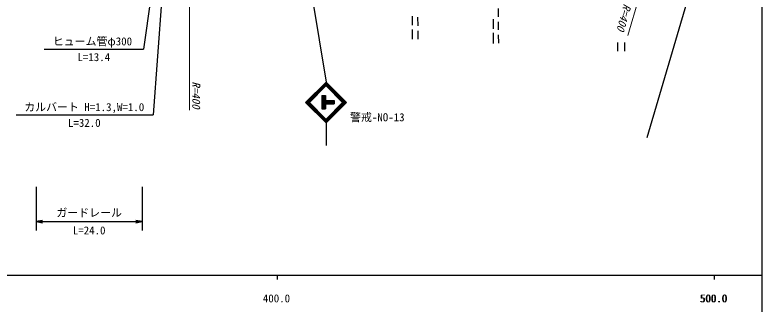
# Model space of a CAD drawing. Units: millimetres, scale not verified. Extents: x 40000 to 680000, y 20000 to 380000.
# Drawn here: x 407975 to 579000, y 198357 to 264577 of the extents above; entities that cross this region are included whole.
import ezdxf
from ezdxf.enums import TextEntityAlignment as Align

# ---------------------------------------------------------------- set-up
doc = ezdxf.new("R2010")
doc.units = ezdxf.units.MM
doc.header["$LTSCALE"] = 1000
for name, color, linetype, lineweight in [('M-BGD', 7, 'Continuous', 25), ('M-BMK-SRVR', 3, 'Continuous', 25), ('M-STR-HTXT', 7, 'Continuous', 13), ('M-STR-STR3', 7, 'Continuous', 25), ('M-STR-STRC', 7, 'Continuous', 25), ('M-TTL-BAND', 7, 'Continuous', 25)]:
    doc.layers.add(name, color=color, linetype=linetype, lineweight=lineweight)
doc.styles.add('ＭＳ ゴシック', font='')
doc.styles.get('ＭＳ ゴシック').set_extended_font_data('MS Gothic')

# ---------------------------------------------------------------- blocks, each defined once
blk = doc.blocks.new('open_arrow')
at = {"color": 0, "linetype": 'Continuous', "lineweight": -2}
blk.add_lwpolyline([(7.5, 1.25), (0, 0), (7.5, -1.25)], dxfattribs=at)

msp = doc.modelspace()

# ---------------------------------------------------------------- linework, layer by layer
at = {"layer": 'M-BGD'}
for p, q in [((518661, 264107), (518641, 266080)), ((498874, 264286), (498890, 262237)), ((500244, 262058), (500215, 264047)), ((517437, 263584), (517443, 261412)), ((518692, 261171), (518673, 262976)), ((498898, 261216), (498915, 259062)), ((500289, 258991), (500260, 260919)), ((517446, 260471), (517453, 258048)), ((518725, 258101), (518705, 260006)), ((546015, 256270), (546015, 258270)), ((547515, 258270), (547515, 256270))]:
    msp.add_line(p, q, dxfattribs=at)
at = {"layer": 'M-BMK-SRVR'}
msp.add_line((563802, 274422), (552599, 236434), dxfattribs=at)
at = {"layer": 'M-STR-HTXT'}
for p, q in [((447929, 293319), (447929, 242800)), ((553713, 278373), (548264, 259896))]:
    msp.add_line(p, q, dxfattribs=at)
at = {"layer": 'M-STR-STR3'}
for p, q in [((441974, 288553), (437398, 256742)), ((443022, 288530), (439647, 241683)), ((414661, 256742), (437398, 256742)), ((408287, 241683), (439647, 241683)), ((412824, 225236), (412824, 215236)), ((437113, 225236), (437113, 215236)), ((412824, 217236), (437113, 217236))]:
    msp.add_line(p, q, dxfattribs=at)
at = {"layer": 'M-STR-STRC'}
for p, q in [((472610, 289046), (479191, 249210)), ((474524, 244543), (479191, 249210)), ((474665, 244543), (479191, 249068)), ((474807, 244543), (479191, 248927)), ((474948, 244543), (479191, 248785)), ((475019, 244472), (479261, 248715)), ((475089, 244401), (479332, 248644)), ((475160, 244331), (479403, 248573)), ((483221, 244331), (478979, 248573)), ((483292, 244401), (479049, 248644)), ((483363, 244472), (479120, 248715)), ((483858, 244543), (479191, 249210)), ((483716, 244543), (479191, 249068)), ((483575, 244543), (479191, 248927)), ((483433, 244543), (479191, 248785)), ((479261, 240371), (475019, 244613)), ((479332, 240441), (475089, 244684)), ((479403, 240512), (475160, 244755)), ((478257, 246090), (478254, 243090)), ((478256, 244990), (478255, 244190)), ((478257, 246090), (479057, 246089)), ((478357, 246090), (478354, 243090)), ((478457, 246089), (478454, 243089)), ((478557, 246089), (478554, 243089)), ((478657, 246089), (478654, 243089)), ((478757, 246089), (478754, 243089)), ((478857, 246089), (478854, 243089)), ((478957, 246089), (478954, 243089)), ((478979, 240512), (483221, 244755)), ((479049, 240441), (483292, 244684)), ((479057, 246089), (479054, 243089)), ((479055, 244989), (481077, 244987)), ((479055, 244889), (481076, 244887)), ((479055, 244789), (481076, 244787)), ((479055, 244689), (481076, 244687)), ((479055, 244589), (481076, 244587)), ((479120, 240371), (483363, 244613)), ((481077, 244987), (481076, 244187)), ((479191, 239876), (474524, 244543)), ((479191, 240017), (474665, 244543)), ((479191, 240159), (474807, 244543)), ((479191, 240300), (474948, 244543)), ((478254, 243090), (479054, 243089)), ((479055, 244489), (481076, 244487)), ((479055, 244389), (481076, 244387)), ((479055, 244289), (481076, 244287)), ((479055, 244189), (481076, 244187)), ((479191, 240300), (483433, 244543)), ((479191, 240159), (483575, 244543)), ((479191, 240017), (483716, 244543)), ((479191, 239876), (483858, 244543)), ((479191, 239876), (479191, 234709))]:
    msp.add_line(p, q, dxfattribs=at)
at = {"layer": 'M-TTL-BAND'}
for p, q in [((579000, 20000), (579000, 370000)), ((40000, 205000), (579000, 205000)), ((468000, 205000), (468000, 204000)), ((568000, 205000), (568000, 204000))]:
    msp.add_line(p, q, dxfattribs=at)

# ---------------------------------------------------------------- block references
at = {"layer": 'M-STR-STR3', "xscale": 193, "yscale": 193}
msp.add_blockref('open_arrow', (412824, 217236), dxfattribs=at)
at = {"layer": 'M-STR-STR3', "xscale": 193, "yscale": 193, "rotation": 180}
msp.add_blockref('open_arrow', (437113, 217236), dxfattribs=at)

# ---------------------------------------------------------------- texts
at = {"layer": 'M-STR-HTXT', "style": 'ＭＳ ゴシック', "oblique": 15}
for rotation, p in [(254.529, (548259, 266988)), (270, (449495, 249355))]:
    msp.add_text('R=400', height=1833, rotation=rotation, dxfattribs=at).set_placement(p, align=Align.MIDDLE_LEFT)
at = {"layer": 'M-STR-STR3', "style": 'ＭＳ ゴシック'}
for s, p in [('ヒューム管φ300', (416654, 258526)), ('L=13.4', (422279, 254921)), ('カルバート H=1.3,W=1.0', (410108, 243467)), ('L=32.0', (420108, 239861)), ('ガードレール', (417468, 219283)), ('L=24.0', (421218, 215224))]:
    msp.add_text(s, height=1833, dxfattribs=at).set_placement(p, align=Align.MIDDLE_LEFT)
at = {"layer": 'M-STR-STRC', "style": 'ＭＳ ゴシック'}
msp.add_text('警戒-NO-13', height=1833, dxfattribs=at).set_placement((484686, 239673), align=Align.BOTTOM_LEFT)
at = {"layer": 'M-TTL-BAND', "style": 'ＭＳ ゴシック'}
for s, p in [('400.0', (467844, 198195)), ('500.0', (567844, 198195)), ('500.0', (568000, 198195))]:
    msp.add_text(s, height=1833, dxfattribs=at).set_placement(p, align=Align.BOTTOM_CENTER)

doc.saveas('drawing.dxf')
